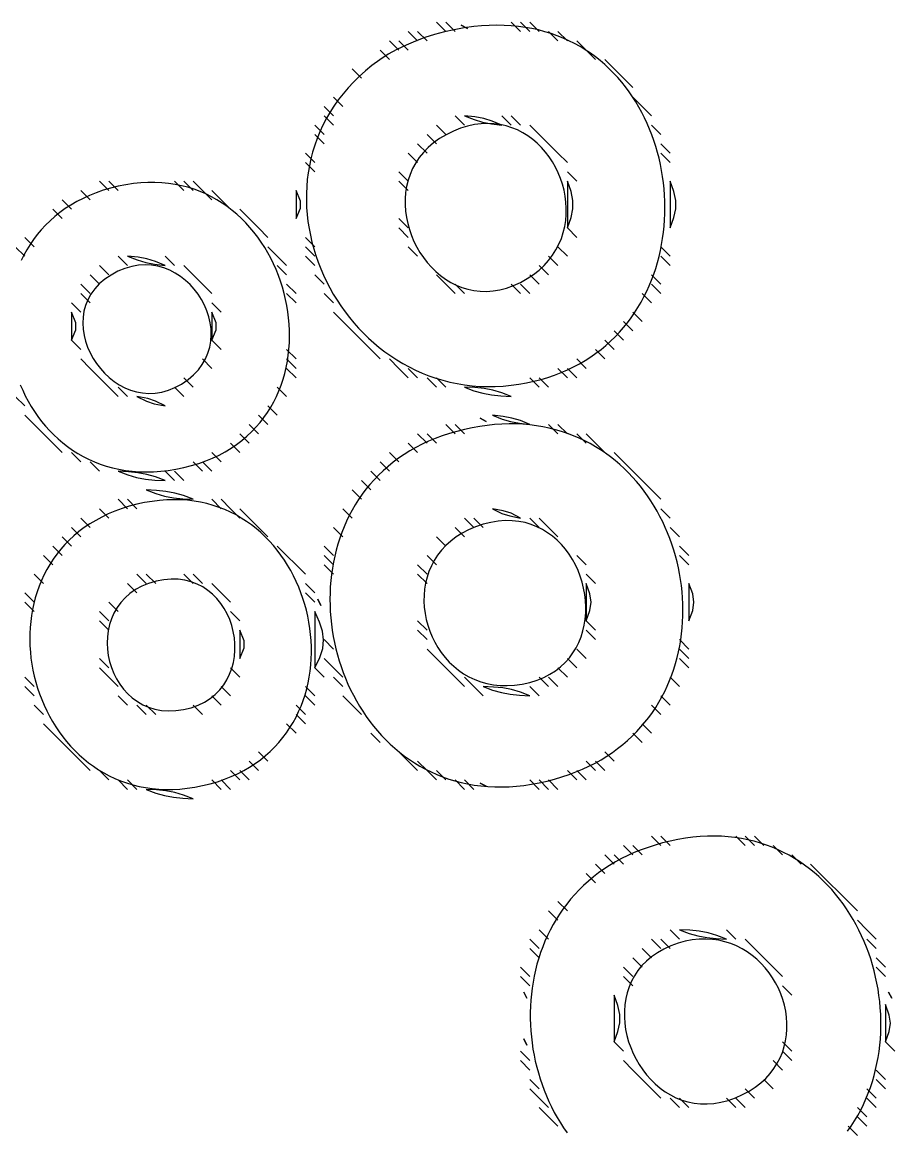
# Model space of a CAD drawing. Extents: x 0 to 750, y 0 to 750.
# Drawn here: x 209.7 to 303, y 309.5 to 428 of the extents above; entities that cross this region are included whole.
import ezdxf

# ---------------------------------------------------------------- set-up
doc = ezdxf.new("R2010")
doc.units = 0
for name, color, linetype in [('C250', 250, 'CONTINUOUS'), ('C251', 251, 'CONTINUOUS'), ('C252', 252, 'CONTINUOUS'), ('C253', 253, 'CONTINUOUS'), ('C254', 254, 'CONTINUOUS'), ('C27', 27, 'CONTINUOUS'), ('C37', 37, 'CONTINUOUS'), ('C47', 47, 'CONTINUOUS'), ('C49', 49, 'CONTINUOUS'), ('C59', 59, 'CONTINUOUS'), ('C7', 7, 'CONTINUOUS')]:
    doc.layers.add(name, color=color, linetype=linetype)

msp = doc.modelspace()

# ---------------------------------------------------------------- linework, layer by layer
at = {"layer": 'C250'}
for points in [[(254, 428), (255, 427), (254, 428)], [(264, 428), (265, 427), (264, 428)], [(251, 427), (252, 426), (251, 427)], [(267, 427), (268, 426), (267, 427)], [(249, 426), (250, 425), (249, 426)], [(269, 426), (270, 425), (269, 426)], [(273, 423), (274, 422), (273, 423)], [(242, 419), (243, 418), (242, 419)], [(257, 418), (258.0233, 417.58), (258.9328, 417.3091), (259.8758, 417.1336), (261, 417), (259.9765, 417.4199), (259.0671, 417.6908), (258.1241, 417.8663), (257, 418)], [(241, 417), (242, 416), (241, 417)], [(252, 415), (253, 414), (252, 415)], [(278, 415), (279, 414), (278, 415)], [(250, 411), (251, 410), (250, 411)], [(234, 407), (235, 406), (234, 407)], [(209, 404), (210, 403), (209, 404)], [(240, 403), (241, 402), (240, 403)], [(278, 403), (279, 402), (278, 403)], [(254, 401), (255, 400), (254, 401)], [(264, 401), (265, 400), (264, 401)], [(230, 397), (230, 394), (230.464, 395.123), (230.464, 395.8769), (230, 397)], [(275, 397), (276, 396), (275, 397)], [(247, 393), (248, 392), (247, 393)], [(271, 393), (272, 392), (271, 393)], [(229, 392), (230, 391), (229, 392)], [(218, 390), (219, 389), (218, 390)], [(257, 389), (258.0107, 388.6053), (258.9585, 388.3367), (259.9009, 388.1654), (260.8956, 388.0628), (262, 388), (260.9892, 388.3946), (260.0413, 388.6632), (259.0989, 388.8344), (258.1043, 388.9371), (257, 389)], [(236, 387), (237, 386), (236, 387)], [(258.666656, 385.666656), (259.3333, 385.3333), (258.6666, 385.6666)], [(211, 385), (212, 384), (211, 385)], [(212, 384), (213, 383), (212, 384)], [(270, 384), (271, 383), (270, 384)], [(249, 382), (250, 381), (249, 382)], [(273, 382), (274, 381), (273, 382)], [(225, 380), (226, 379), (225, 380)], [(223, 378), (224.0107, 377.6052), (224.9585, 377.3366), (225.9009, 377.1654), (226.8956, 377.0628), (228, 377), (226.9892, 377.3946), (226.0414, 377.6632), (225.0989, 377.8344), (224.1043, 377.9371), (223, 378)], [(277, 378), (278, 377), (277, 378)], [(216, 375), (217, 374), (216, 375)], [(259.015442, 374.331787), (258.2003, 374.06), (257.4454, 373.7417), (256.75, 373.3798), (256.1129, 372.9773), (255.5332, 372.5375), (255.0099, 372.0633), (254.5422, 371.5578), (254.1291, 371.024), (253.7695, 370.4652), (253.4626, 369.8842), (253.2074, 369.2843), (253.0029, 368.6684), (252.8481, 368.0397), (252.7422, 367.4012), (252.6842, 366.756), (252.6731, 366.1072), (252.7079, 365.4579), (252.7877, 364.811), (252.9116, 364.1697), (253.0786, 363.5371), (253.2877, 362.9163), (253.5379, 362.3102), (253.8284, 361.722), (254.1582, 361.1548), (254.5263, 360.6116), (254.9317, 360.0956), (255.3735, 359.6096), (255.8508, 359.157), (256.3626, 358.7407), (256.9079, 358.3637), (257.4858, 358.0293), (258.0953, 357.7404), (258.7355, 357.5001), (259.4054, 357.3115), (260.104, 357.1776), (260.8305, 357.1016), (261.5838, 357.0865), (262.363, 357.1354), (263.1671, 357.2514), (263.9953, 357.4375), (264.7628, 357.6746), (265.4739, 357.9628), (266.1294, 358.2987), (266.7301, 358.6791), (267.2768, 359.1006), (267.7704, 359.56), (268.2118, 360.054), (268.6018, 360.5794), (268.9412, 361.1328), (269.2309, 361.711), (269.4718, 362.3107), (269.6647, 362.9287), (269.8104, 363.5615), (269.9098, 364.2061), (269.9637, 364.8591), (269.973, 365.5172), (269.9385, 366.1772), (269.8611, 366.8357), (269.7417, 367.4895), (269.581, 368.1354), (269.3799, 368.77), (269.1393, 369.39), (268.8601, 369.9923), (268.543, 370.5735), (268.1888, 371.1303), (267.7986, 371.6595), (267.3731, 372.1577), (266.9131, 372.6218), (266.4195, 373.0485), (265.8932, 373.4343), (265.335, 373.7762), (264.7457, 374.0708), (264.1262, 374.3148), (263.4774, 374.5049), (262.8001, 374.638), (262.095, 374.7106), (261.3632, 374.7196), (260.6054, 374.6616), (259.8225, 374.5334), (259.0154, 374.3317)], [(258, 375), (259, 374), (258, 375)], [(264, 375), (265, 374), (264, 375)], [(256, 374), (257, 373), (256, 374)], [(266, 374), (267, 373), (266, 374)], [(212, 371), (213, 370), (212, 371)], [(242, 372), (243, 371), (242, 372)], [(253, 371), (254, 370), (253, 371)], [(280, 372), (281, 371), (280, 372)], [(239, 370), (240, 369), (239, 370)], [(223, 369), (224, 368), (223, 369)], [(224.043213, 368.253082), (223.2394, 368.0168), (222.5069, 367.7157), (221.8445, 367.3551), (221.2509, 366.9402), (220.725, 366.4763), (220.2657, 365.9688), (219.8718, 365.4227), (219.5421, 364.8436), (219.2754, 364.2365), (219.0705, 363.6069), (218.9264, 362.96), (218.8417, 362.3011), (218.8155, 361.6355), (218.8463, 360.9684), (218.9333, 360.3052), (219.075, 359.6511), (219.2704, 359.0114), (219.5183, 358.3914), (219.8175, 357.7964), (220.1669, 357.2316), (220.5652, 356.7024), (221.0114, 356.214), (221.5042, 355.7717), (222.0425, 355.3808), (222.6251, 355.0466), (223.2508, 354.7744), (223.9184, 354.5694), (224.6269, 354.437), (225.375, 354.3823), (226.1615, 354.4108), (226.9853, 354.5277), (227.7999, 354.7274), (228.545, 354.9945), (229.2218, 355.3236), (229.8314, 355.7096), (230.3748, 356.1472), (230.853, 356.6312), (231.2674, 357.1562), (231.6188, 357.717), (231.9085, 358.3083), (232.1375, 358.925), (232.3069, 359.5617), (232.4178, 360.2132), (232.4713, 360.8742), (232.4685, 361.5395), (232.4105, 362.2038), (232.2985, 362.8619), (232.1334, 363.5085), (231.9164, 364.1383), (231.6486, 364.7461), (231.3311, 365.3267), (230.965, 365.8747), (230.5514, 366.3849), (230.0914, 366.8521), (229.586, 367.271), (229.0364, 367.6364), (228.4437, 367.943), (227.8089, 368.1854), (227.1333, 368.3586), (226.4177, 368.4572), (225.6635, 368.476), (224.8716, 368.4096), (224.0432, 368.253)], [(240, 368), (241, 367), (240, 368)], [(210, 367), (211, 366), (210, 367)], [(218, 364), (219, 363), (218, 364)], [(252, 364), (253, 363), (252, 364)], [(218, 360), (219, 359), (218, 360)], [(254, 360), (255, 359), (254, 360)], [(243, 358), (244, 357), (243, 358)], [(210, 357), (211, 356), (210, 357)], [(259, 357), (260.0107, 356.6052), (260.9585, 356.3366), (261.9009, 356.1654), (262.8956, 356.0628), (264, 356), (262.9892, 356.3946), (262.0414, 356.6632), (261.0989, 356.8344), (260.1043, 356.9371), (259, 357)], [(240, 356), (241, 355), (240, 356)], [(244, 356), (245, 355), (244, 356)], [(278, 356), (279, 355), (278, 356)], [(239, 354), (240, 353), (239, 354)], [(212, 353), (213, 352), (212, 353)], [(216, 349), (217, 348), (216, 349)], [(271, 349), (272, 348), (271, 349)], [(233, 348), (234, 347), (233, 348)], [(253, 348), (254, 347), (253, 348)], [(269, 348), (270, 347), (269, 348)], [(231, 347), (232, 346), (231, 347)], [(256, 347), (257, 346), (256, 347)], [(266, 347), (267, 346), (266, 347)], [(223, 346), (224.0107, 345.6053), (224.9585, 345.3367), (225.901, 345.1654), (226.8956, 345.0628), (228, 345), (226.9892, 345.3946), (226.0414, 345.6632), (225.0989, 345.8344), (224.1043, 345.9371), (223, 346)], [(277, 341), (278, 340), (277, 341)], [(274, 340), (275, 339), (274, 340)], [(298, 334), (299, 333), (298, 334)], [(273, 324), (273, 319), (273.3983, 320.1047), (273.5975, 321.0523), (273.5975, 321.9475), (273.3983, 322.8952), (273, 324)], [(302.333344, 324.333344), (302.6666, 323.6666), (302.3333, 324.3333)], [(291, 319), (292, 318), (291, 319)], [(263, 317), (264, 316), (263, 317)], [(275, 316), (276, 315), (275, 316)], [(276, 315), (277, 314), (276, 315)], [(264, 314), (265, 313), (264, 314)], [(285, 313), (286, 312), (285, 313)], [(287, 314), (288, 313), (287, 314)], [(300, 313), (301, 312), (300, 313)]]:
    msp.add_lwpolyline(points, dxfattribs=at)
at = {"layer": 'C251'}
for points in [[(276, 419), (277, 418), (276, 419)], [(261, 418), (262, 417), (261, 418)], [(253, 416), (254, 415), (253, 416)], [(265, 416), (266, 415), (265, 416)], [(277, 417), (278, 416), (277, 417)], [(266, 415), (267, 414), (266, 415)], [(240, 414), (241, 413), (240, 414)], [(218, 411), (219, 410), (218, 411)], [(227, 411), (228, 410), (227, 411)], [(214, 409), (215, 408), (214, 409)], [(250, 406), (251, 405), (250, 406)], [(225, 403), (226, 402), (225, 403)], [(251, 404), (252, 403), (251, 404)], [(267, 404), (268, 403), (267, 404)], [(228, 401), (229, 400), (228, 401)], [(238, 400), (239, 399), (238, 400)], [(256, 400), (257, 399), (256, 400)], [(262, 400), (263, 399), (262, 400)], [(215, 397), (215, 394), (215.464, 395.123), (215.464, 395.8769), (215, 397)], [(244, 396), (245, 395), (244, 396)], [(274, 396), (275, 395), (274, 396)], [(245, 395), (246, 394), (245, 395)], [(246, 394), (247, 393), (246, 394)], [(272, 394), (273, 393), (272, 394)], [(216, 392), (217, 391), (216, 392)], [(238, 392), (239, 391), (238, 392)], [(253, 390), (254, 389), (253, 390)], [(265, 390), (266, 389), (265, 390)], [(237, 389), (238, 388), (237, 389)], [(235, 386), (236, 385), (235, 386)], [(260, 386), (261.0233, 385.58), (261.9328, 385.3091), (262.8758, 385.1336), (264, 385), (262.9765, 385.4199), (262.0671, 385.6908), (261.1241, 385.8663), (260, 386)], [(255, 385), (256, 384), (255, 385)], [(267, 385), (268, 384), (267, 385)], [(232, 383), (233, 382), (232, 383)], [(217, 381), (218, 380), (217, 381)], [(248, 381), (249, 380), (248, 381)], [(220, 380), (221.0107, 379.6053), (221.9585, 379.3367), (222.9009, 379.1654), (223.8956, 379.0628), (225, 379), (223.9892, 379.3946), (223.0414, 379.6632), (222.0989, 379.8344), (221.1043, 379.9371), (220, 380)], [(247, 380), (248, 379), (247, 380)], [(246, 379), (247, 378), (246, 379)], [(276, 379), (277, 378), (276, 379)], [(220, 377), (221, 376), (220, 377)], [(215, 374), (216, 373), (215, 374)], [(269, 371), (270, 370), (269, 371)], [(211, 369), (212, 368), (211, 369)], [(228, 369), (229, 368), (228, 369)], [(252, 369), (253, 368), (252, 369)], [(232, 365), (233, 364), (232, 365)], [(241, 365), (241, 359), (241.5474, 360.0809), (241.861, 361.0497), (241.9518, 361.9661), (241.8312, 362.8901), (241.5101, 363.8814), (241, 365)], [(270, 364), (271, 363), (270, 364)], [(280, 361), (281, 360), (280, 361)], [(268, 360), (269, 359), (268, 360)], [(232, 359), (233, 358), (232, 359)], [(255, 359), (256, 358), (255, 359)], [(267, 359), (268, 358), (267, 359)], [(279, 358), (280, 357), (279, 358)], [(211, 355), (212, 354), (211, 355)], [(228, 355), (229, 354), (228, 355)], [(220, 347), (221, 346), (220, 347)], [(287, 341), (288, 340), (287, 341)], [(290, 340), (291, 339), (290, 340)], [(292, 339), (293, 338), (292, 339)], [(295, 337), (296, 336), (295, 337)], [(297, 335), (298, 334), (297, 335)], [(266, 333), (267, 332), (266, 333)], [(287, 330), (288, 329), (287, 330)], [(276, 329), (277, 328), (276, 329)], [(301, 328), (302, 327), (301, 328)], [(263, 326), (264, 325), (263, 326)], [(290, 327), (291, 326), (290, 327)], [(291, 325), (292, 324), (291, 325)], [(302, 323), (302, 319), (302.3994, 320.1198), (302.5326, 320.9999), (302.3994, 321.88), (302, 323)], [(263, 318), (264, 317), (263, 318)], [(277, 314), (278, 313), (277, 314)], [(279, 313), (280, 312), (279, 313)], [(298, 310), (299, 309), (298, 310)]]:
    msp.add_lwpolyline(points, dxfattribs=at)
at = {"layer": 'C252'}
for points in [[(255, 428), (256, 427), (255, 428)], [(263, 428), (264, 427), (263, 428)], [(248, 425), (249, 424), (248, 425)], [(243, 420), (244, 419), (243, 420)], [(251, 414), (252, 413), (251, 414)], [(267, 414), (268, 413), (267, 414)], [(278, 414), (279, 413), (278, 414)], [(240, 413), (241, 412), (240, 413)], [(250, 412), (251, 411), (250, 412)], [(268, 412), (269, 411), (268, 412)], [(216, 410), (217, 409), (216, 410)], [(268, 406), (269, 405), (268, 406)], [(220, 403), (221, 402), (220, 403)], [(240, 404), (241, 403), (240, 404)], [(278, 404), (279, 403), (278, 404)], [(227, 402), (228, 401), (227, 402)], [(217, 401), (218, 400), (217, 401)], [(241, 401), (242, 400), (241, 401)], [(277, 401), (278, 400), (277, 401)], [(229, 400), (230, 399), (229, 400)], [(238, 399), (239, 398), (238, 399)], [(242, 399), (243, 398), (242, 399)], [(276, 399), (277, 398), (276, 399)], [(230, 398), (231, 397), (230, 398)], [(273, 395), (274, 394), (273, 395)], [(230, 394), (231, 393), (230, 394)], [(249, 392), (250, 391), (249, 392)], [(251, 391), (252, 390), (251, 391)], [(219, 389), (220, 388), (219, 389)], [(226, 389), (227, 388), (226, 389)], [(209, 388), (210, 387), (209, 388)], [(233, 384), (234, 383), (233, 384)], [(215, 382), (216, 381), (215, 382)], [(228, 381), (229, 380), (228, 381)], [(274, 381), (275, 380), (274, 381)], [(275, 380), (276, 379), (275, 380)], [(230, 377), (231, 376), (230, 377)], [(218, 376), (219, 375), (218, 376)], [(244, 376), (245, 375), (244, 376)], [(278, 376), (279, 375), (278, 376)], [(234, 375), (235, 374), (234, 375)], [(243, 374), (244, 373), (243, 374)], [(279, 374), (280, 373), (279, 374)], [(214, 373), (215, 372), (214, 373)], [(213, 372), (214, 371), (213, 372)], [(242, 371), (243, 370), (242, 371)], [(280, 371), (281, 370), (280, 371)], [(222, 369), (223, 368), (222, 369)], [(270, 369), (271, 368), (270, 369)], [(210, 366), (211, 365), (210, 366)], [(252, 363), (253, 362), (252, 363)], [(253, 361), (254, 360), (253, 361)], [(210, 358), (211, 357), (210, 358)], [(218, 359), (219, 358), (218, 359)], [(231, 357), (232, 356), (231, 357)], [(230, 356), (231, 355), (230, 356)], [(222, 355), (223, 354), (222, 355)], [(213, 352), (214, 351), (213, 352)], [(215, 350), (216, 349), (215, 350)], [(250, 350), (251, 349), (250, 350)], [(272, 350), (273, 349), (272, 350)], [(218, 348), (219, 347), (218, 348)], [(230, 347), (231, 346), (230, 347)], [(257, 347), (258, 346), (257, 347)], [(265, 347), (266, 346), (265, 347)], [(278, 341), (279, 340), (278, 341)], [(271, 338), (272, 337), (271, 338)], [(296, 336), (297, 335), (296, 336)], [(285, 331), (286, 330), (285, 331)], [(264, 329), (265, 328), (264, 329)], [(275, 328), (276, 327), (275, 328)], [(274, 317), (275, 316), (274, 317)], [(301, 316), (302, 315), (301, 316)], [(264, 315), (265, 314), (264, 315)], [(266, 311), (267, 310), (266, 311)]]:
    msp.add_lwpolyline(points, dxfattribs=at)
at = {"layer": 'C253'}
for points in [[(252, 427), (253, 426), (252, 427)], [(266, 427), (267, 426), (266, 427)], [(270, 425), (271, 424), (270, 425)], [(275, 420), (276, 419), (275, 420)], [(255.054779, 415.972229), (254.3478, 415.552), (253.7081, 415.0941), (253.1341, 414.6017), (252.6242, 414.0779), (252.1768, 413.5258), (251.7904, 412.9484), (251.4633, 412.349), (251.1941, 411.7307), (250.9812, 411.0965), (250.8229, 410.4496), (250.7178, 409.7931), (250.6642, 409.1301), (250.6606, 408.4638), (250.7055, 407.7972), (250.7972, 407.1336), (250.9342, 406.4759), (251.1149, 405.8273), (251.3377, 405.1911), (251.6012, 404.5701), (251.9037, 403.9677), (252.2436, 403.3868), (252.6194, 402.8307), (253.0295, 402.3025), (253.4724, 401.8052), (253.9465, 401.3419), (254.4502, 400.9159), (254.982, 400.5302), (255.5402, 400.188), (256.1233, 399.8923), (256.7298, 399.6463), (257.3581, 399.4531), (258.0066, 399.3158), (258.6738, 399.2376), (259.358, 399.2215), (260.0578, 399.2707), (260.7715, 399.3883), (261.4976, 399.5774), (262.2345, 399.8412), (262.9807, 400.1828), (263.707, 400.5874), (264.3702, 401.0284), (264.9717, 401.5029), (265.5127, 402.008), (265.9946, 402.5407), (266.4187, 403.0984), (266.7863, 403.678), (267.0987, 404.2767), (267.3572, 404.8917), (267.5631, 405.52), (267.7179, 406.1589), (267.8226, 406.8054), (267.8788, 407.4566), (267.8877, 408.1097), (267.8506, 408.7619), (267.7688, 409.4102), (267.6437, 410.0518), (267.4765, 410.6838), (267.2686, 411.3033), (267.0213, 411.9075), (266.7359, 412.4935), (266.4138, 413.0585), (266.0562, 413.5995), (265.6644, 414.1137), (265.2398, 414.5982), (264.7837, 415.0501), (264.2974, 415.4667), (263.7822, 415.845), (263.2394, 416.1821), (262.6704, 416.4751), (262.0765, 416.7213), (261.4589, 416.9177), (260.819, 417.0615), (260.1581, 417.1497), (259.4776, 417.1796), (258.7787, 417.1482), (258.0627, 417.0527), (257.331, 416.8902), (256.5849, 416.6579), (255.8257, 416.3528), (255.0547, 415.9722)], [(256, 418), (257, 417), (256, 418)], [(262, 418), (263, 417), (262, 418)], [(241, 416), (242, 415), (241, 416)], [(254, 417), (255, 416), (254, 417)], [(264, 417), (265, 416), (264, 417)], [(219, 411), (220, 410), (219, 411)], [(226, 411), (227, 410), (226, 411)], [(229, 410), (230, 409), (229, 410)], [(231, 409), (232, 408), (231, 409)], [(213, 408), (214, 407), (213, 408)], [(210, 405), (211, 404), (210, 405)], [(240, 405), (241, 404), (240, 405)], [(236, 404), (237, 403), (236, 404)], [(219.228394, 400.972229), (218.5578, 400.5142), (217.9783, 400.0167), (217.4866, 399.4843), (217.0797, 398.9217), (216.7544, 398.3334), (216.5075, 397.7242), (216.3361, 397.0988), (216.237, 396.4617), (216.2071, 395.8177), (216.2433, 395.1714), (216.3425, 394.5274), (216.5015, 393.8905), (216.7173, 393.2653), (216.9868, 392.6564), (217.3069, 392.0685), (217.6744, 391.5063), (218.0863, 390.9744), (218.5395, 390.4775), (219.0307, 390.0203), (219.5571, 389.6073), (220.1153, 389.2433), (220.7025, 388.933), (221.3153, 388.6809), (221.9507, 388.4918), (222.6057, 388.3702), (223.2771, 388.321), (223.9618, 388.3486), (224.6567, 388.4579), (225.3587, 388.6533), (226.0647, 388.9397), (226.7716, 389.3217), (227.4585, 389.7907), (228.0546, 390.2993), (228.5631, 390.8426), (228.9868, 391.4159), (229.3286, 392.0145), (229.5917, 392.6338), (229.7788, 393.2688), (229.8931, 393.915), (229.9374, 394.5676), (229.9148, 395.2218), (229.8282, 395.873), (229.6805, 396.5164), (229.4748, 397.1472), (229.214, 397.7608), (228.9011, 398.3525), (228.539, 398.9174), (228.1308, 399.4509), (227.6793, 399.9482), (227.1876, 400.4047), (226.6586, 400.8155), (226.0953, 401.176), (225.5006, 401.4815), (224.8776, 401.7271), (224.2292, 401.9082), (223.5584, 402.0201), (222.868, 402.058), (222.1612, 402.0171), (221.4409, 401.8928), (220.71, 401.6804), (219.9715, 401.3751), (219.2284, 400.9722)], [(218, 402), (219, 401), (218, 402)], [(237, 402), (238, 401), (237, 402)], [(216, 400), (217, 399), (216, 400)], [(255, 400), (256, 399), (255, 400)], [(215, 394), (216, 393), (215, 394)], [(238, 393), (239, 392), (238, 393)], [(269, 392), (270, 391), (269, 392)], [(254, 390), (255, 389), (254, 390)], [(264, 390), (265, 389), (264, 390)], [(267, 391), (268, 390), (267, 391)], [(222, 388), (223.01, 387.4921), (223.8544, 387.2187), (225, 387), (223.9899, 387.5077), (223.1455, 387.7812), (222, 388)], [(234, 385), (235, 384), (234, 385)], [(253, 384), (254, 383), (253, 384)], [(256, 385), (257, 384), (256, 385)], [(266, 385), (267, 384), (266, 385)], [(269, 384), (270, 383), (269, 384)], [(251, 383), (252, 382), (251, 383)], [(271, 383), (272, 382), (271, 383)], [(230, 382), (231, 381), (230, 382)], [(221, 377), (222, 376), (221, 377)], [(232, 376), (233, 375), (232, 376)], [(257, 375), (258, 374), (257, 375)], [(265, 375), (266, 374), (265, 375)], [(238, 371), (239, 370), (238, 371)], [(242, 370), (243, 369), (242, 370)], [(252, 370), (253, 369), (252, 370)], [(230, 368), (231, 367), (230, 368)], [(231, 367), (232, 366), (231, 367)], [(240, 367), (241, 366), (240, 367)], [(218, 365), (219, 364), (218, 365)], [(233, 363), (233, 360), (233.464, 361.123), (233.464, 361.8769), (233, 363)], [(270, 363), (271, 362), (270, 363)], [(242, 362), (243, 361), (242, 362)], [(280, 362), (281, 361), (280, 362)], [(269, 361), (270, 360), (269, 361)], [(256, 358), (257, 357), (256, 358)], [(266, 358), (267, 357), (266, 358)], [(240, 357), (241, 356), (240, 357)], [(258, 357), (259, 356), (258, 357)], [(245, 355), (246, 354), (245, 355)], [(277, 355), (278, 354), (277, 355)], [(238, 353), (239, 352), (238, 353)], [(214, 351), (215, 350), (214, 351)], [(234, 349), (235, 348), (234, 349)], [(254, 348), (255, 347), (254, 348)], [(268, 348), (269, 347), (268, 348)], [(264, 347), (265, 346), (264, 347)], [(286, 341), (287, 340), (286, 341)], [(273, 339), (274, 338), (273, 339)], [(275, 340), (276, 339), (275, 340)], [(270, 337), (271, 336), (270, 337)], [(267, 334), (268, 333), (267, 334)], [(299, 332), (300, 331), (299, 332)], [(265, 331), (266, 330), (265, 331)], [(279, 331), (280, 330), (279, 331)], [(277, 330), (278, 329), (277, 330)], [(300, 330), (301, 329), (300, 330)], [(301, 327), (302, 326), (301, 327)], [(263.333344, 319.333344), (263.6666, 318.6666), (263.3333, 319.3333)], [(273, 319), (274, 318), (273, 319)], [(291, 318), (292, 317), (291, 318)], [(289, 315), (290, 314), (289, 315)], [(286, 313), (287, 312), (286, 313)], [(300, 314), (301, 313), (300, 314)], [(299, 312), (300, 311), (299, 312)]]:
    msp.add_lwpolyline(points, dxfattribs=at)
at = {"layer": 'C254'}
for points in [[(262, 428), (263, 427), (262, 428)], [(256.666656, 427.666656), (257.3333, 427.3333), (256.6666, 427.6666)], [(250, 426), (251, 425), (250, 426)], [(242, 418), (243, 417), (242, 418)], [(263, 400), (264, 399), (263, 400)], [(215, 398), (216, 397), (215, 398)], [(260, 376), (261.01, 375.4921), (261.8544, 375.2187), (263, 375), (261.9899, 375.5077), (261.1455, 375.7812), (260, 376)], [(235, 374), (236, 373), (235, 374)], [(254, 373), (255, 372), (254, 373)], [(237, 372), (238, 371), (237, 372)], [(243, 359), (244, 358), (243, 359)], [(264, 357), (265, 356), (264, 357)], [(220, 356), (221, 355), (220, 356)], [(239, 355), (240, 354), (239, 355)], [(235, 350), (236, 349), (235, 350)], [(252, 349), (253, 348), (252, 349)], [(270, 349), (271, 348), (270, 349)], [(232, 348), (233, 347), (232, 348)], [(221, 347), (222, 346), (221, 347)], [(258.666656, 346.666656), (259.3333, 346.3333), (258.6666, 346.6666)], [(274, 327), (275, 326), (274, 327)], [(263.333344, 324.333344), (263.6666, 323.6666), (263.3333, 324.3333)], [(265, 313), (266, 312), (265, 313)]]:
    msp.add_lwpolyline(points, dxfattribs=at)
at = {"layer": 'C27'}
for points in [[(272, 424), (273, 423), (272, 424)], [(245, 423), (246, 422), (245, 423)], [(235, 406), (236, 405), (235, 406)], [(266, 403), (267, 402), (266, 403)], [(227, 390), (228, 389), (227, 390)], [(220, 389), (221, 388), (220, 389)], [(231, 377), (232, 376), (231, 377)], [(233, 376), (234, 375), (233, 376)], [(227, 369), (228, 368), (227, 369)], [(281, 368), (281, 364), (281.3994, 365.1198), (281.5326, 366), (281.3994, 366.8801), (281, 368)], [(241.333328, 366.333344), (241.6666, 365.6666), (241.3333, 366.3333)], [(280, 360), (281, 359), (280, 360)], [(223, 355), (224, 354), (223, 355)], [(247, 352), (248, 351), (247, 352)], [(275, 352), (276, 351), (275, 352)], [(264, 330), (265, 329), (264, 330)], [(279.043976, 329.257721), (278.3014, 328.9199), (277.6242, 328.5375), (277.0109, 328.1137), (276.4602, 327.6519), (275.9705, 327.1553), (275.5407, 326.6271), (275.1693, 326.0708), (274.855, 325.4894), (274.5963, 324.8865), (274.392, 324.2652), (274.2406, 323.6288), (274.1408, 322.9806), (274.0913, 322.3238), (274.0906, 321.6619), (274.1374, 320.998), (274.2303, 320.3355), (274.368, 319.6776), (274.5491, 319.0276), (274.7722, 318.3888), (275.036, 317.7645), (275.3391, 317.1579), (275.6801, 316.5724), (276.0577, 316.0113), (276.4704, 315.4778), (276.917, 314.9751), (277.3961, 314.5067), (277.9063, 314.0758), (278.4461, 313.6856), (279.0144, 313.3395), (279.6097, 313.0407), (280.2306, 312.7926), (280.8757, 312.5983), (281.5438, 312.4612), (282.2334, 312.3846), (282.9432, 312.3718), (283.6718, 312.426), (284.4178, 312.5506), (285.1799, 312.7488), (285.9567, 313.0239), (286.7292, 313.3674), (287.4385, 313.7503), (288.0858, 314.1697), (288.6723, 314.6226), (289.1993, 315.1064), (289.668, 315.6182), (290.0797, 316.1552), (290.4356, 316.7145), (290.737, 317.2934), (290.985, 317.889), (291.181, 318.4985), (291.3263, 319.119), (291.4219, 319.7478), (291.4693, 320.3821), (291.4696, 321.019), (291.4241, 321.6557), (291.334, 322.2893), (291.2006, 322.9171), (291.0252, 323.5362), (290.8089, 324.1439), (290.553, 324.7373), (290.2588, 325.3135), (289.9275, 325.8698), (289.5604, 326.4033), (289.1587, 326.9112), (288.7236, 327.3908), (288.2565, 327.8391), (287.7585, 328.2534), (287.2308, 328.6308), (286.6749, 328.9685), (286.0918, 329.2637), (285.4828, 329.5136), (284.8492, 329.7153), (284.1923, 329.8661), (283.5132, 329.9631), (282.8132, 330.0035), (282.0936, 329.9845), (281.3556, 329.9032), (280.6005, 329.7568), (279.8295, 329.5426), (279.0439, 329.2577)], [(278, 330), (279, 329), (278, 330)], [(289, 328), (290, 327), (289, 328)], [(301, 315), (302, 314), (301, 315)]]:
    msp.add_lwpolyline(points, dxfattribs=at)
at = {"layer": 'C37'}
for points in [[(274, 422), (275, 421), (274, 422)], [(279, 411), (279, 406), (279.3983, 407.1047), (279.5975, 408.0523), (279.5975, 408.9475), (279.3983, 409.8952), (279, 411)], [(230, 410), (231, 409), (230, 410)], [(233, 408), (234, 407), (233, 408)], [(250, 407), (251, 406), (250, 407)], [(237, 403), (238, 402), (237, 403)], [(216, 399), (217, 398), (216, 399)], [(243, 397), (244, 396), (243, 397)], [(238, 391), (239, 390), (238, 391)], [(268, 391), (269, 390), (268, 391)], [(210, 386), (211, 385), (210, 386)], [(252, 384), (253, 383), (252, 384)], [(213, 383), (214, 382), (213, 383)], [(229, 381), (230, 380), (229, 381)], [(221, 368), (222, 367), (221, 368)], [(219, 366), (220, 365), (219, 366)], [(241, 359), (242, 358), (241, 359)], [(265, 358), (266, 357), (265, 358)], [(272, 339), (273, 338), (272, 339)], [(280, 331), (281.0107, 330.6052), (281.9585, 330.3366), (282.9009, 330.1654), (283.8956, 330.0628), (285, 330), (283.9892, 330.3946), (283.0413, 330.6632), (282.0989, 330.8344), (281.1043, 330.9371), (280, 331)], [(288, 329), (289, 328), (288, 329)], [(274, 326), (275, 325), (274, 326)], [(290, 317), (291, 316), (290, 317)], [(280, 313), (281, 312), (280, 313)], [(265, 312), (266, 311), (265, 312)]]:
    msp.add_lwpolyline(points, dxfattribs=at)
at = {"layer": 'C47'}
for points in [[(217, 391), (218, 390), (217, 391)], [(245, 378), (246, 377), (245, 378)], [(251, 349), (252, 348), (251, 349)], [(288, 341), (289, 340), (288, 341)], [(294, 338), (295, 337), (294, 338)], [(300, 331), (301, 330), (300, 331)], [(263, 327), (264, 326), (263, 327)], [(302, 319), (303, 318), (302, 319)]]:
    msp.add_lwpolyline(points, dxfattribs=at)
at = {"layer": 'C49'}
msp.add_lwpolyline([(239, 410), (239, 407), (239.464, 408.123), (239.464, 408.8769), (239, 410)], dxfattribs=at)
at = {"layer": 'C59'}
for points in [[(228, 411), (229, 410), (228, 411)], [(268, 411), (268, 406), (268.3983, 407.1047), (268.5975, 408.0523), (268.5975, 408.9475), (268.3983, 409.8951), (268, 411)], [(221, 403), (222.0233, 402.58), (222.9327, 402.3091), (223.8757, 402.1336), (225, 402), (223.9765, 402.4199), (223.0671, 402.6908), (222.1241, 402.8663), (221, 403)], [(265, 402), (266, 401), (265, 402)], [(277, 400), (278, 399), (277, 400)], [(250, 391), (251, 390), (250, 391)], [(226, 380), (227, 379), (226, 380)], [(270, 368), (270, 364), (270.3994, 365.1198), (270.5326, 366), (270.3994, 366.8801), (270, 368)], [(242, 360), (243, 359), (242, 360)], [(219, 358), (220, 357), (219, 358)], [(257, 358), (258, 357), (257, 358)], [(276, 353), (277, 352), (276, 353)], [(299, 311), (300, 310), (299, 311)]]:
    msp.add_lwpolyline(points, dxfattribs=at)
at = {"layer": 'C7'}
for points in [[(247.1049, 423.3618), (246.4118, 422.7909), (245.7577, 422.2027), (245.1421, 421.5982), (244.5644, 420.9781), (244.0243, 420.3435), (243.5212, 419.6951), (243.0548, 419.0339), (242.6245, 418.3608), (242.2299, 417.6766), (241.8705, 416.9823), (241.5459, 416.2788), (241.2555, 415.5669), (240.9991, 414.8475), (240.776, 414.1215), (240.5858, 413.3899), (240.4281, 412.6535), (240.3025, 411.9132), (240.2083, 411.1699), (240.1452, 410.4245), (240.1128, 409.6779), (240.1105, 408.931), (240.1379, 408.1846), (240.1945, 407.4397), (240.2799, 406.6972), (240.3936, 405.9579), (240.5352, 405.2228), (240.7042, 404.4927), (240.9001, 403.7686), (241.1224, 403.0513), (241.3708, 402.3416), (241.6447, 401.6407), (241.9437, 400.9492), (242.2674, 400.2681), (242.6152, 399.5983), (242.9867, 398.9407), (243.3814, 398.2962), (243.799, 397.6656), (244.2388, 397.0499), (244.7005, 396.45), (245.1837, 395.8667), (245.6877, 395.301), (246.2122, 394.7537), (246.7568, 394.2257), (247.3209, 393.718), (247.9041, 393.2314), (248.5059, 392.7668), (249.1259, 392.3251), (249.7637, 391.9071), (250.4186, 391.5139), (251.0904, 391.1463), (251.7785, 390.8051), (252.4824, 390.4913), (253.2018, 390.2058), (253.9361, 389.9494), (254.6849, 389.7231), (255.4478, 389.5278), (256.2241, 389.3642), (257.0136, 389.2334), (257.8158, 389.1362), (258.6301, 389.0735), (259.4561, 389.0463), (260.2934, 389.0553), (261.1415, 389.1015), (262, 389.1859), (262.8296, 389.3007), (263.6368, 389.4428), (264.4217, 389.6115), (265.1844, 389.8061), (265.9249, 390.0259), (266.6433, 390.2702), (267.3396, 390.5384), (268.0141, 390.8296), (268.6666, 391.1433), (269.2973, 391.4787), (269.9063, 391.8351), (270.4936, 392.2118), (271.0593, 392.6082), (271.6035, 393.0236), (272.1262, 393.4571), (272.6276, 393.9083), (273.1076, 394.3763), (273.5664, 394.8604), (274.004, 395.36), (274.4205, 395.8744), (274.816, 396.4028), (275.1905, 396.9447), (275.5442, 397.4992), (275.877, 398.0656), (276.1891, 398.6434), (276.4805, 399.2318), (276.7513, 399.83), (277.0016, 400.4375), (277.2314, 401.0535), (277.4409, 401.6772), (277.63, 402.3081), (277.7989, 402.9454), (277.9476, 403.5885), (278.0762, 404.2365), (278.1848, 404.8889), (278.2734, 405.5449), (278.3421, 406.2039), (278.3911, 406.8651), (278.4202, 407.5278), (278.4297, 408.1914), (278.4196, 408.8551), (278.39, 409.5184), (278.3409, 410.1803), (278.2724, 410.8404), (278.1847, 411.4978), (278.0776, 412.1519), (277.9514, 412.8019), (277.8061, 413.4473), (277.6418, 414.0872), (277.4585, 414.7211), (277.2563, 415.3481), (277.0353, 415.9676), (276.7955, 416.579), (276.5371, 417.1814), (276.2601, 417.7743), (275.9645, 418.3569), (275.6505, 418.9285), (275.3181, 419.4884), (274.9674, 420.036), (274.5984, 420.5705), (274.2112, 421.0912), (273.806, 421.5975), (273.3827, 422.0886), (272.9415, 422.5639), (272.4823, 423.0226), (272.0054, 423.4641), (271.5107, 423.8877), (270.9983, 424.2926), (270.4684, 424.6782), (269.9209, 425.0438), (269.3559, 425.3886), (268.7735, 425.7121), (268.1739, 426.0134), (267.5569, 426.2919), (266.9228, 426.5469), (266.2716, 426.7778), (265.6034, 426.9837), (264.9182, 427.164), (264.2161, 427.3181), (263.4972, 427.4452), (262.7616, 427.5445), (262.0092, 427.6156), (261.2403, 427.6575), (260.4548, 427.6697), (259.6529, 427.6515), (258.8346, 427.602), (258, 427.5208)], [(258, 427.520844), (256.9546, 427.3785), (255.9038, 427.1918), (254.853, 426.9598), (253.8078, 426.6815), (252.7735, 426.3561), (251.7556, 425.9826), (250.7597, 425.5601), (249.7912, 425.0876), (248.8556, 424.5644), (247.9583, 423.9894), (247.1049, 423.3619)], [(209.5262, 389.2496), (209.7858, 388.6524), (210.0677, 388.0662), (210.3719, 387.4919), (210.6979, 386.9307), (211.0457, 386.3834), (211.415, 385.8511), (211.8056, 385.3349), (212.2173, 384.8357), (212.6498, 384.3546), (213.1029, 383.8926), (213.5765, 383.4506), (214.0703, 383.0298), (214.584, 382.631), (215.1176, 382.2554), (215.6706, 381.904), (216.243, 381.5777), (216.8345, 381.2776), (217.4449, 381.0048), (218.074, 380.7601), (218.7215, 380.5446), (219.3873, 380.3594), (220.071, 380.2055), (220.7726, 380.0838), (221.4918, 379.9954), (222.2283, 379.9414), (222.982, 379.9226), (223.7526, 379.9402), (224.5399, 379.9951), (225.3437, 380.0884), (226.1638, 380.2211), (227, 380.3942), (227.8207, 380.6021), (228.6082, 380.8412), (229.3628, 381.1102), (230.0846, 381.4081), (230.774, 381.7338), (231.4312, 382.0861), (232.0565, 382.4641), (232.6503, 382.8666), (233.2127, 383.2925), (233.744, 383.7407), (234.2445, 384.2102), (234.7146, 384.6999), (235.1544, 385.2085), (235.5642, 385.7352), (235.9444, 386.2787), (236.2951, 386.8381), (236.6167, 387.4121), (236.9095, 387.9997), (237.1736, 388.5999), (237.4095, 389.2115), (237.6172, 389.8334), (237.7973, 390.4645), (237.9498, 391.1038), (238.0752, 391.7502), (238.1735, 392.4026), (238.2453, 393.0598), (238.2906, 393.7208), (238.3098, 394.3845), (238.3032, 395.0499), (238.271, 395.7157), (238.2135, 396.381), (238.131, 397.0446), (238.0237, 397.7055), (237.892, 398.3625), (237.7361, 399.0146), (237.5562, 399.6607), (237.3528, 400.2996), (237.1259, 400.9304), (236.8759, 401.5518), (236.6032, 402.1629), (236.3079, 402.7625), (235.9903, 403.3495), (235.6507, 403.9229), (235.2894, 404.4815), (234.9066, 405.0242), (234.5027, 405.5501), (234.0778, 406.0579), (233.6324, 406.5466), (233.1666, 407.0152), (232.6807, 407.4624), (232.175, 407.8872), (231.6498, 408.2886), (231.1054, 408.6654), (230.5419, 409.0165), (229.9598, 409.3409), (229.3592, 409.6375), (228.7405, 409.9052), (228.1039, 410.1428), (227.4497, 410.3493), (226.7782, 410.5236), (226.0896, 410.6647), (225.3842, 410.7713), (224.6624, 410.8425), (223.9243, 410.8771), (223.1702, 410.8741), (222.4005, 410.8323), (221.6153, 410.7507), (220.8151, 410.6282), (220, 410.4637)], [(220, 410.463745), (219.1854, 410.2608), (218.402, 410.0284), (217.6494, 409.7673), (216.9276, 409.4785), (216.2362, 409.1632), (215.575, 408.8222), (214.9438, 408.4567), (214.3424, 408.0676), (213.7706, 407.656), (213.2282, 407.2228), (212.7149, 406.7691), (212.2305, 406.2959), (211.7749, 405.8042), (211.3477, 405.295), (210.9488, 404.7694), (210.578, 404.2284), (210.235, 403.6729), (209.9196, 403.104), (209.6316, 402.5227)], [(257, 384.470673), (256.1822, 384.2661), (255.39, 384.0367), (254.6233, 383.783), (253.8818, 383.5056), (253.1656, 383.2053), (252.4743, 382.8828), (251.8079, 382.5388), (251.1662, 382.174), (250.5491, 381.789), (249.9564, 381.3846), (249.3879, 380.9614), (248.8435, 380.5202), (248.3232, 380.0616), (247.8266, 379.5864), (247.3537, 379.0952), (246.9043, 378.5888), (246.4783, 378.0678), (246.0755, 377.5329), (245.6957, 376.9848), (245.3389, 376.4242), (245.0049, 375.8519), (244.6935, 375.2685), (244.4045, 374.6746), (244.1379, 374.0711), (243.8934, 373.4586), (243.671, 372.8378), (243.4705, 372.2093), (243.2917, 371.5739), (243.1344, 370.9324), (242.9986, 370.2852), (242.8841, 369.6333), (242.7907, 368.9772), (242.7183, 368.3177), (242.6668, 367.6555), (242.6359, 366.9911), (242.6255, 366.3255), (242.6356, 365.6592), (242.6659, 364.9929), (242.7162, 364.3274), (242.7865, 363.6633), (242.8767, 363.0013), (242.9864, 362.3422), (243.1156, 361.6865), (243.2642, 361.0351), (243.432, 360.3886), (243.6188, 359.7477), (243.8246, 359.1131), (244.049, 358.4855), (244.2921, 357.8656), (244.5536, 357.2541), (244.8335, 356.6516), (245.1314, 356.059), (245.4474, 355.4768), (245.7813, 354.9058), (246.1328, 354.3466), (246.5019, 353.8001), (246.8884, 353.2667), (247.2922, 352.7474), (247.7131, 352.2427), (248.1509, 351.7533), (248.6056, 351.28), (249.0769, 350.8234), (249.5647, 350.3842), (250.0689, 349.9632), (250.5893, 349.561), (251.1258, 349.1783), (251.6782, 348.8158), (252.2463, 348.4743), (252.8301, 348.1543), (253.4294, 347.8567), (254.044, 347.582), (254.6737, 347.3311), (255.3185, 347.1045), (255.9781, 346.903), (256.6525, 346.7273), (257.3415, 346.5781), (258.0448, 346.456), (258.7625, 346.3619), (259.4943, 346.2962), (260.2401, 346.2599), (260.9997, 346.2535), (261.773, 346.2777), (262.5598, 346.3333), (263.36, 346.421), (264.1734, 346.5413), (265, 346.6952), (265.8319, 346.8804), (266.6391, 347.0896), (267.4216, 347.3221), (268.1796, 347.5772), (268.9131, 347.8544), (269.6224, 348.1529), (270.3076, 348.4722), (270.9689, 348.8115), (271.6062, 349.1704), (272.2199, 349.5481), (272.8101, 349.9439), (273.3768, 350.3574), (273.9203, 350.7877), (274.4406, 351.2344), (274.9379, 351.6967), (275.4124, 352.174), (275.8642, 352.6658), (276.2934, 353.1712), (276.7002, 353.6898), (277.0847, 354.2208), (277.447, 354.7637), (277.7873, 355.3178), (278.1058, 355.8825), (278.4026, 356.457), (278.6777, 357.0409), (278.9315, 357.6335), (279.1639, 358.234), (279.3751, 358.842), (279.5654, 359.4567), (279.7347, 360.0775), (279.8833, 360.7038), (280.0113, 361.335), (280.1189, 361.9703), (280.2061, 362.6093), (280.2732, 363.2511), (280.3202, 363.8953), (280.3473, 364.5411), (280.3547, 365.188), (280.3424, 365.8353), (280.3107, 366.4823), (280.2596, 367.1284), (280.1894, 367.773), (280.1001, 368.4155), (279.9918, 369.0552), (279.8649, 369.6915), (279.7192, 370.3237), (279.5551, 370.9512), (279.3726, 371.5734), (279.1719, 372.1896), (278.9532, 372.7992), (278.7165, 373.4016), (278.462, 373.9961), (278.1899, 374.5821), (277.9003, 375.1589), (277.5933, 375.726), (277.2691, 376.2826), (276.9278, 376.8282), (276.5695, 377.3622), (276.1945, 377.8837), (275.8028, 378.3924), (275.3945, 378.8874), (274.9699, 379.3682), (274.5291, 379.8341), (274.0721, 380.2846), (273.5992, 380.7188), (273.1104, 381.1364), (272.606, 381.5365), (272.086, 381.9185), (271.5507, 382.2819), (271, 382.6259), (270.4343, 382.95), (269.8536, 383.2535), (269.258, 383.5358), (268.6478, 383.7962), (268.023, 384.0341), (267.3838, 384.2489), (266.7303, 384.4399), (266.0627, 384.6065), (265.381, 384.7481), (264.6856, 384.8639), (263.9764, 384.9535), (263.2536, 385.0161), (262.5175, 385.0512), (261.768, 385.058), (261.0054, 385.0359), (260.2297, 384.9844), (259.4412, 384.9027), (258.64, 384.7903), (257.8262, 384.6464), (257, 384.4706)], [(222, 376.466827), (221.1846, 376.2509), (220.4016, 376.0056), (219.6507, 375.7318), (218.9315, 375.4305), (218.2439, 375.1029), (217.5876, 374.7498), (216.9624, 374.3724), (216.3679, 373.9716), (215.804, 373.5486), (215.2703, 373.1043), (214.7667, 372.6397), (214.2928, 372.1559), (213.8485, 371.6539), (213.4333, 371.1347), (213.0472, 370.5995), (212.6899, 370.0491), (212.361, 369.4846), (212.0603, 368.9071), (211.7877, 368.3175), (211.5427, 367.717), (211.3252, 367.1065), (211.135, 366.487), (210.9717, 365.8597), (210.835, 365.2254), (210.7249, 364.5853), (210.6409, 363.9404), (210.5829, 363.2917), (210.5505, 362.6402), (210.5436, 361.987), (210.5618, 361.3331), (210.605, 360.6794), (210.6728, 360.0272), (210.765, 359.3773), (210.8814, 358.7308), (211.0216, 358.0887), (211.1855, 357.4521), (211.3728, 356.8219), (211.5832, 356.1993), (211.8165, 355.5852), (212.0724, 354.9807), (212.3506, 354.3868), (212.651, 353.8045), (212.9732, 353.2348), (213.317, 352.6789), (213.6822, 352.1376), (214.0684, 351.6121), (214.4755, 351.1033), (214.9031, 350.6124), (215.3511, 350.1402), (215.8191, 349.688), (216.3069, 349.2566), (216.8143, 348.8471), (217.341, 348.4605), (217.8867, 348.0979), (218.4512, 347.7603), (219.0343, 347.4487), (219.6356, 347.1641), (220.255, 346.9077), (220.8921, 346.6803), (221.5467, 346.4831), (222.2186, 346.317), (222.9075, 346.1831), (223.6131, 346.0824), (224.3352, 346.016), (225.0736, 345.9849), (225.8279, 345.99), (226.598, 346.0325), (227.3835, 346.1133), (228.1842, 346.2335), (229, 346.3942), (229.8122, 346.5918), (230.593, 346.8196), (231.3425, 347.0765), (232.0611, 347.3614), (232.7489, 347.6734), (233.4062, 348.0114), (234.0332, 348.3743), (234.6301, 348.7612), (235.1973, 349.171), (235.7349, 349.6027), (236.2431, 350.0552), (236.7223, 350.5276), (237.1725, 351.0188), (237.5942, 351.5277), (237.9875, 352.0534), (238.3526, 352.5948), (238.6898, 353.1508), (238.9993, 353.7206), (239.2814, 354.3029), (239.5363, 354.8969), (239.7642, 355.5014), (239.9654, 356.1155), (240.1401, 356.7381), (240.2885, 357.3681), (240.4109, 358.0047), (240.5075, 358.6466), (240.5785, 359.2929), (240.6243, 359.9426), (240.645, 360.5947), (240.6408, 361.248), (240.612, 361.9017), (240.5589, 362.5546), (240.4816, 363.2057), (240.3804, 363.854), (240.2556, 364.4984), (240.1073, 365.138), (239.9359, 365.7718), (239.7415, 366.3986), (239.5244, 367.0174), (239.2848, 367.6273), (239.023, 368.2271), (238.7392, 368.8159), (238.4336, 369.3927), (238.1064, 369.9564), (237.758, 370.5059), (237.3886, 371.0403), (236.9983, 371.5585), (236.5874, 372.0595), (236.1562, 372.5423), (235.7048, 373.0058), (235.2336, 373.449), (234.7428, 373.8709), (234.2325, 374.2704), (233.7031, 374.6465), (233.1548, 374.9983), (232.5877, 375.3246), (232.0022, 375.6244), (231.3985, 375.8967), (230.7768, 376.1405), (230.1374, 376.3548), (229.4805, 376.5385), (228.8062, 376.6905), (228.115, 376.8099), (227.4069, 376.8957), (226.6823, 376.9467), (225.9413, 376.9621), (225.1843, 376.9406), (224.4114, 376.8814), (223.6229, 376.7834), (222.819, 376.6455), (222, 376.4668)], [(279, 340.46991), (278.1826, 340.2702), (277.3897, 340.0465), (276.6212, 339.7995), (275.8769, 339.5299), (275.1567, 339.2381), (274.4605, 338.9251), (273.7882, 338.5912), (273.1395, 338.2373), (272.5144, 337.864), (271.9128, 337.4718), (271.3344, 337.0616), (270.7792, 336.6338), (270.2471, 336.1892), (269.7378, 335.7284), (269.2514, 335.2521), (268.7875, 334.7609), (268.3461, 334.2554), (267.9271, 333.7364), (267.5304, 333.2044), (267.1557, 332.6601), (266.803, 332.1041), (266.4721, 331.5372), (266.1629, 330.9599), (265.8753, 330.373), (265.6091, 329.777), (265.3642, 329.1725), (265.1404, 328.5604), (264.9377, 327.9411), (264.7558, 327.3154), (264.5947, 326.6839), (264.4542, 326.0473), (264.3342, 325.4061), (264.2346, 324.7611), (264.1552, 324.1129), (264.0958, 323.4621), (264.0565, 322.8094), (264.0369, 322.1555), (264.037, 321.501), (264.0566, 320.8465), (264.0957, 320.1927), (264.1541, 319.5403), (264.2316, 318.8898), (264.3281, 318.242), (264.4434, 317.5975), (264.5776, 316.9569), (264.7303, 316.3209), (264.9015, 315.6901), (265.0911, 315.0653), (265.2988, 314.4469), (265.5247, 313.8358), (265.7684, 313.2325), (266.03, 312.6377), (266.3093, 312.052), (266.606, 311.4761), (266.9202, 310.9106), (267.2517, 310.3562), (267.6003, 309.8136), (267.9659, 309.2833)], [(297.9517, 309.4495), (298.3355, 309.9963), (298.6966, 310.5556), (299.0352, 311.1267), (299.3514, 311.7089), (299.6454, 312.3015), (299.9173, 312.9039), (300.1673, 313.5154), (300.3956, 314.1353), (300.6022, 314.7628), (300.7873, 315.3973), (300.951, 316.0382), (301.0936, 316.6847), (301.2152, 317.3361), (301.3158, 317.9917), (301.3957, 318.6509), (301.455, 319.313), (301.4939, 319.9773), (301.5125, 320.6431), (301.5109, 321.3096), (301.4893, 321.9763), (301.4478, 322.6425), (301.3867, 323.3073), (301.3059, 323.9703), (301.2058, 324.6306), (301.0864, 325.2876), (300.9478, 325.9406), (300.7903, 326.5888), (300.614, 327.2318), (300.419, 327.8686), (300.2055, 328.4987), (299.9736, 329.1213), (299.7234, 329.7358), (299.4552, 330.3415), (299.169, 330.9377), (298.8651, 331.5237), (298.5435, 332.0988), (298.2044, 332.6623), (297.8479, 333.2136), (297.4743, 333.7519), (297.0836, 334.2766), (296.676, 334.7869), (296.2517, 335.2823), (295.8107, 335.762), (295.3533, 336.2252), (294.8795, 336.6714), (294.3896, 337.0999), (293.8837, 337.5098), (293.3619, 337.9007), (292.8244, 338.2717), (292.2713, 338.6222), (291.7028, 338.9515), (291.119, 339.259), (290.5201, 339.5438), (289.9062, 339.8054), (289.2774, 340.043), (288.634, 340.256), (287.976, 340.4437), (287.3037, 340.6054), (286.6171, 340.7403), (285.9164, 340.8479), (285.2017, 340.9273), (284.4732, 340.9781), (283.7311, 340.9993), (282.9755, 340.9904), (282.2065, 340.9507), (281.4243, 340.8795), (280.6291, 340.7761), (279.8209, 340.6398), (279, 340.4699)]]:
    msp.add_lwpolyline(points, dxfattribs=at)

doc.saveas('drawing.dxf')
